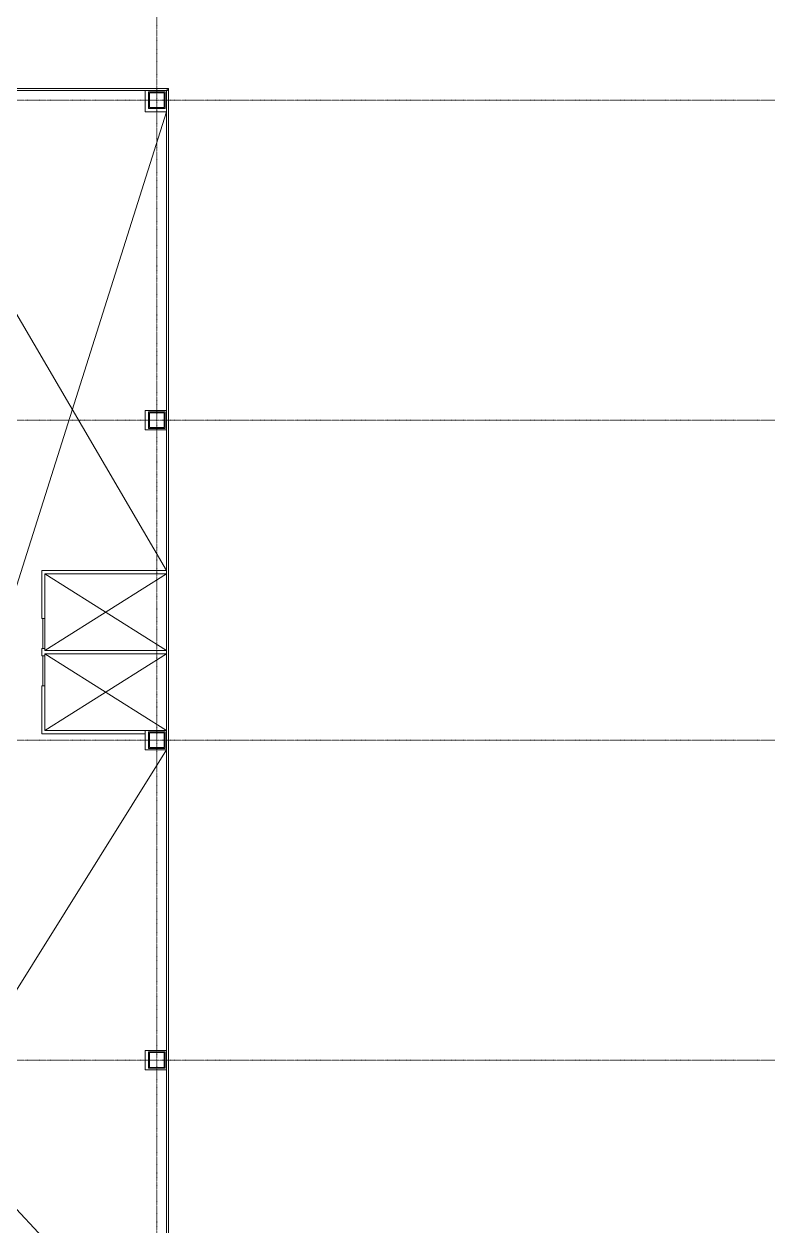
# Model space of a CAD drawing. Extents: x -32000 to 363140, y -29000 to 144266.
# Drawn here: x 255370 to 290600, y 37225 to 93570 of the extents above; entities that cross this region are included whole.
import ezdxf

# ---------------------------------------------------------------- set-up
doc = ezdxf.new("R2010")
doc.units = 0
doc.header["$LTSCALE"] = 10
doc.linetypes.add('H12PL25$0$JJP_三點線', pattern=[0.9, 0.3, -0.15, 0, -0.15, 0, -0.15, 0, -0.15])
for name, color, linetype in [('H12PL25$0$A-OBJE-2D', 252, 'Continuous'), ('H12PL25$0$A-WALL-EX', 252, 'Continuous'), ('H12PL25$0$A-WALL-IN', 252, 'Continuous'), ('H12PL25$0$A-WINDOW', 252, 'Continuous'), ('H12PL25$0$Door', 252, 'Continuous'), ('H12PL25$0$S-COL', 252, 'Continuous'), ('H12PL25$0$S-GRID', 252, 'Continuous')]:
    doc.layers.add(name, color=color, linetype=linetype)

# ---------------------------------------------------------------- blocks, each defined once
blk = doc.blocks.new('H12PL25')
at = {"layer": 'H12PL25$0$A-OBJE-2D', "lineweight": 0}
for p, q in [((262050, 67950), (249390, 89550)), ((262050, 89450), (252865, 60450)), ((256350, 64200), (262050, 67800)), ((262050, 64200), (256350, 67800)), ((256350, 60450), (262050, 64050)), ((262050, 60450), (256350, 64050)), ((262050, 59550), (244050, 30750)), ((262050, 30465), (244050, 49775))]:
    blk.add_line(p, q, dxfattribs=at)
at = {"layer": 'H12PL25$0$A-WALL-EX', "lineweight": 0}
for q in [(262050, 90550), (262150, 90450)]:
    blk.add_line((262150, 90550), q, dxfattribs=at)
at = {"layer": 'H12PL25$0$A-WALL-EX', "lineweight": 0, "flags": 128}
for points in [[(249100, 90550), (262150, 90550)], [(249100, 90550), (262150, 90550)], [(262150, 30500), (262150, 90550)], [(262150, 30500), (262150, 90550)]]:
    blk.add_lwpolyline(points, dxfattribs=at)
at = {"layer": 'H12PL25$0$A-WALL-IN', "lineweight": 0, "flags": 128}
for points in [[(261050, 90450), (261215, 90450)], [(261050, 90450), (261050, 89450)], [(261985, 90450), (261215, 90450)], [(261215, 90385), (261985, 90385)], [(261215, 89615), (261215, 90385)], [(261215, 90385), (261250, 90385)], [(261215, 90385), (261215, 89615)], [(261950, 90385), (261250, 90385)], [(261985, 90385), (261950, 90385)], [(262050, 90450), (261985, 90450)], [(261985, 90385), (261985, 89615)], [(261985, 89650), (261985, 90385)], [(262050, 89615), (262050, 90450)], [(261985, 89615), (261215, 89615)], [(261215, 89615), (261250, 89615)], [(261250, 89615), (261985, 89615)], [(261985, 89615), (261985, 89650)], [(262050, 89450), (262050, 89615)], [(261050, 89450), (261215, 89450)], [(261215, 89450), (262050, 89450)], [(261050, 75450), (261215, 75450)], [(261050, 75450), (261050, 74550)], [(261985, 75450), (261215, 75450)], [(261215, 74615), (261215, 75385)], [(261215, 75385), (261985, 75385)], [(261215, 75385), (261250, 75385)], [(261215, 75385), (261215, 74615)], [(261950, 75385), (261250, 75385)], [(261985, 75385), (261950, 75385)], [(262050, 75450), (261985, 75450)], [(261985, 75385), (261985, 74615)], [(261985, 74650), (261985, 75385)], [(262050, 74615), (262050, 75450)], [(261050, 74550), (261215, 74550)], [(261985, 74615), (261215, 74615)], [(261215, 74615), (261250, 74615)], [(261215, 74550), (262050, 74550)], [(261250, 74615), (261985, 74615)], [(261985, 74615), (261985, 74650)], [(262050, 74550), (262050, 74615)], [(256200, 67950), (256350, 67950)], [(256200, 67950), (256200, 65700)], [(262050, 67950), (256350, 67950)], [(256350, 67800), (262050, 67800)], [(256350, 65700), (256350, 67800)], [(262050, 67800), (262050, 67950)], [(256350, 65700), (256200, 65700)], [(256250, 65700), (256250, 64300)], [(256350, 65700), (256250, 65700)], [(256350, 64300), (256350, 65700)], [(256200, 64300), (256200, 63950)], [(256350, 64300), (256200, 64300)], [(256250, 64300), (256350, 64300)], [(256350, 64200), (256350, 64300)], [(256200, 63950), (256350, 63950)], [(256350, 63950), (256250, 63950)], [(256250, 63950), (256250, 62550)], [(262050, 64200), (256350, 64200)], [(256350, 63950), (256350, 64050)], [(256350, 64050), (262050, 64050)], [(256350, 62550), (256350, 63950)], [(262050, 64050), (262050, 64200)], [(256200, 62550), (256200, 60450)], [(256350, 62550), (256200, 62550)], [(256250, 62550), (256350, 62550)], [(256350, 60450), (256350, 62550)], [(256200, 60300), (256200, 60450)], [(256200, 60300), (261050, 60300)], [(261050, 60450), (256350, 60450)], [(261050, 60300), (261050, 60450)], [(261050, 60450), (261215, 60450)], [(261050, 60450), (261050, 59550)], [(261985, 60450), (261215, 60450)], [(261215, 59615), (261215, 60385)], [(261215, 60385), (261985, 60385)], [(261215, 60385), (261250, 60385)], [(261215, 60385), (261215, 59615)], [(261950, 60385), (261250, 60385)], [(261985, 60385), (261950, 60385)], [(262050, 60450), (261985, 60450)], [(261985, 60385), (261985, 59615)], [(261985, 59650), (261985, 60385)], [(262050, 59615), (262050, 60450)], [(261050, 59550), (261215, 59550)], [(261985, 59615), (261215, 59615)], [(261215, 59615), (261250, 59615)], [(261215, 59550), (262050, 59550)], [(261250, 59615), (261985, 59615)], [(261985, 59615), (261985, 59650)], [(262050, 59550), (262050, 59615)], [(261050, 45450), (261215, 45450)], [(261050, 45450), (261050, 44550)], [(261985, 45450), (261215, 45450)], [(261215, 44615), (261215, 45385)], [(261215, 45385), (261985, 45385)], [(261215, 45385), (261250, 45385)], [(261215, 45385), (261215, 44615)], [(261950, 45385), (261250, 45385)], [(261985, 45385), (261950, 45385)], [(262050, 45450), (261985, 45450)], [(261985, 45385), (261985, 44615)], [(261985, 44650), (261985, 45385)], [(262050, 44615), (262050, 45450)], [(261050, 44550), (261215, 44550)], [(261985, 44615), (261215, 44615)], [(261215, 44615), (261250, 44615)], [(261215, 44550), (262050, 44550)], [(261250, 44615), (261985, 44615)], [(261985, 44615), (261985, 44650)], [(262050, 44550), (262050, 44615)]]:
    blk.add_lwpolyline(points, dxfattribs=at)
at = {"layer": 'H12PL25$0$A-WINDOW', "lineweight": 0, "flags": 128}
for points in [[(262150, 90550), (262100, 90550), (261600, 90550), (260600, 90550), (260100.1, 90550), (259100, 90550), (258600.2, 90550), (257600, 90550), (257100.3, 90550), (256100, 90550), (255600.39, 90550), (254600, 90550), (254100.49, 90550), (253100, 90550), (252600.59, 90550), (251600, 90550), (251100.59, 90550), (250100, 90550), (249600.79, 90550), (249570, 90550)], [(262100, 90450), (262050, 90450), (261600, 90450), (260600, 90450), (260100.1, 90450), (259100, 90450), (258600.2, 90450), (257600, 90450), (257100.3, 90450), (256100, 90450), (255600.39, 90450), (254600, 90450), (254100.49, 90450), (253100, 90450), (252600.59, 90450), (251600, 90450), (251100.59, 90450), (250100, 90450), (249600.79, 90450), (249570, 90450)], [(262050, 90450), (262100, 90500)], [(262050, 36000), (262050, 37500), (262050, 39000), (262050, 40500), (262050, 42000), (262050, 43500), (262050, 45000), (262050, 46500), (262050, 48000), (262050, 49500), (262050, 51000), (262050, 52500), (262050, 54000), (262050, 55500), (262050, 57000), (262050, 58500), (262050, 60000), (262050, 61500), (262050, 63000), (262050, 64500), (262050, 66000), (262050, 67500), (262050, 69000), (262050, 70500), (262050, 72000), (262050, 73500), (262050, 75000), (262050, 76500), (262050, 78000), (262050, 79500), (262050, 81000), (262050, 82500), (262050, 84000), (262050, 85500), (262050, 87000), (262050, 88500), (262050, 90000), (262050, 90450)], [(262100, 90450), (262100, 90500)], [(262150, 36000), (262150, 37500), (262150, 39000), (262150, 40500), (262150, 42000), (262150, 43500), (262150, 45000), (262150, 46500), (262150, 48000), (262150, 49500), (262150, 51000), (262150, 52500), (262150, 54000), (262150, 55500), (262150, 57000), (262150, 58500), (262150, 60000), (262150, 61500), (262150, 63000), (262150, 64500), (262150, 66000), (262150, 67500), (262150, 69000), (262150, 70500), (262150, 72000), (262150, 73500), (262150, 75000), (262150, 76500), (262150, 78000), (262150, 79500), (262150, 81000), (262150, 82500), (262150, 84000), (262150, 85500), (262150, 87000), (262150, 88500), (262150, 90000), (262150, 90550)]]:
    blk.add_lwpolyline(points, dxfattribs=at)
at = {"layer": 'H12PL25$0$Door', "lineweight": 0}
for q in [(262050, 90550), (262150, 90450)]:
    blk.add_line((262150, 90550), q, dxfattribs=at)
at = {"layer": 'H12PL25$0$S-COL', "lineweight": 0, "flags": 128}
for points in [[(261250, 89650), (261950, 89650), (261950, 90350), (261250, 90350)], [(261250, 74650), (261950, 74650), (261950, 75350), (261250, 75350)], [(261250, 59650), (261950, 59650), (261950, 60350), (261250, 60350)], [(261250, 44650), (261950, 44650), (261950, 45350), (261250, 45350)]]:
    blk.add_lwpolyline(points, close=True, dxfattribs=at)
at = {"layer": 'H12PL25$0$S-GRID', "linetype": 'H12PL25$0$JJP_三點線', "lineweight": 0}
for p, q in [((261600, 128250), (261600, -28000)), ((-29000, 90000), (289600, 90000)), ((289600, 90000), (290600, 90000)), ((-29000, 75000), (289600, 75000)), ((289600, 75000), (290600, 75000)), ((-29000, 60000), (289600, 60000)), ((289600, 60000), (290600, 60000)), ((-29000, 45000), (289600, 45000)), ((289600, 45000), (290600, 45000))]:
    blk.add_line(p, q, dxfattribs=at)

msp = doc.modelspace()

# ---------------------------------------------------------------- block references
msp.add_blockref('H12PL25', (0, 0))

doc.saveas('drawing.dxf')
